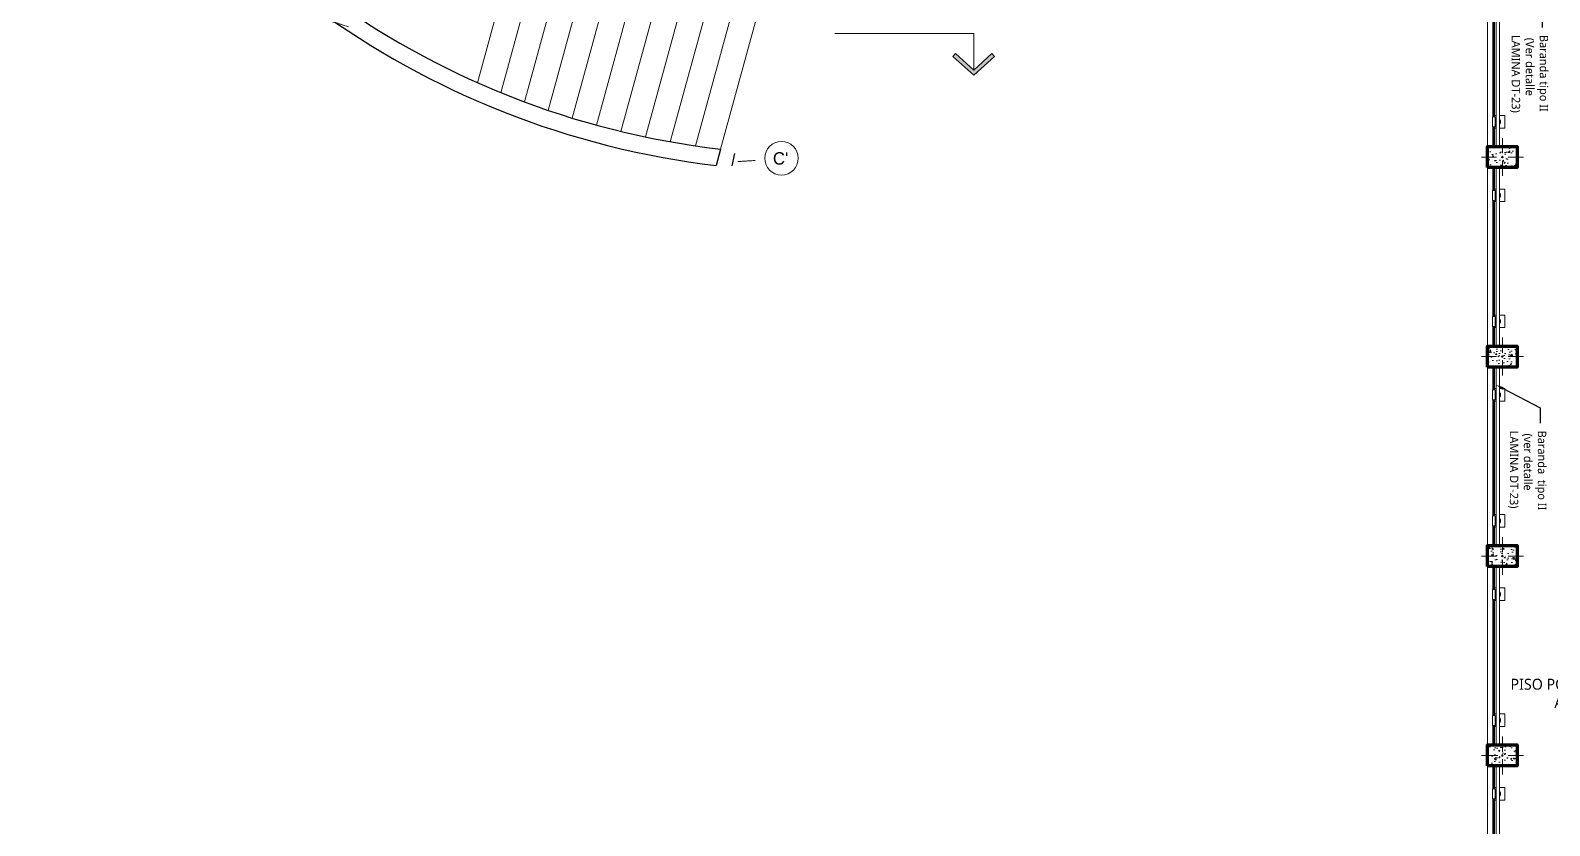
# Model space of a CAD drawing. Header units: millimetres. Extents: x 1 to 121, y 0 to 90.
# Drawn here: x 76.53 to 94.61, y 47.8 to 57.27 of the extents above; entities that cross this region are included whole.
import ezdxf
from ezdxf import colors
from ezdxf.entities.mleader import LeaderData, LeaderLine
from ezdxf.math import Vec2, Vec3

# ---------------------------------------------------------------- set-up
doc = ezdxf.new("R2010")
doc.units = ezdxf.units.MM
doc.linetypes.add('Dot & Dashed', pattern=[0.670277762413025, 0.352777767181396, -0.176388883590699, 0, -0.14111111164093])
for name, color, linetype, lineweight in [('A-FLOR-HRAL', 11, 'Continuous', 9), ('barandas tipo 1', 200, 'Continuous', 20), ('COLUMNAS 50', 32, 'Continuous', 70), ('EJES', 1, 'Continuous', 13), ('ES-Acero', 12, 'Continuous', 13), ('GRAFO 0 BLANCO', 7, 'Continuous', 0), ('GRAFO01', 7, 'Continuous', 0), ('Letras El', 9, 'Continuous', 5), ('letras sr', 7, 'Continuous', 5), ('linea 001', 252, 'Continuous', 0)]:
    doc.layers.add(name, color=color, linetype=linetype, lineweight=lineweight)
doc.layers.add('Terreno & Paisaje - Terrenos_Pen_No__169', color=7, linetype='Continuous', lineweight=13, true_color=0x68b353)
doc.layers.add('TEXT', color=7, linetype='Continuous')
doc.styles.add('Generales', font='trebuc.ttf', dxfattribs={"height": 0.1})
doc.styles.add('Santa Rosa 1 50', font='trebuc.ttf')
doc.styles.add('SEYMAR', font='GOTHIC.TTF', dxfattribs={"height": 0.05})

# ---------------------------------------------------------------- blocks, each defined once
blk = doc.blocks.new('columna pasillos')
at = {"layer": 'GRAFO 0 BLANCO'}
h = blk.add_hatch(dxfattribs=at)
h.set_pattern_fill('AR-CONC', color=256, scale=0.02399999999999999, angle=-90.00000079175783)
h.set_pattern_definition([(319.9999992082422, (0, 0), (-0.01506051477462154, -0.1721424436160628), [0.01799999999999999, -0.1979999999999999]), (264.9999992082422, (0, 0), (0.1805261125481726, 0.03330031757246919), [0.01439999999999999, -0.1583999999999999]), (10.45144366824218, (-0.001255042758233223, -0.01434520342265684), (0.1654655959138421, -0.1388421255010397), [0.01529764607999999, -0.1682741068799999]), (316.1841992082421, (0.04799999999999998, -6.63301485462505e-10), (-0.03972463092985215, -0.2561379188122313), [0.02699999999999999, -0.2969999999999999]), (6.635634698242177, (0.0446896060250406, -0.02134481941755587), (0.2337884610860787, -0.2243188701924863), [0.02294648207999999, -0.2524113023999999]), (261.1841631982422, (0.04799999999999998, -6.63301485462505e-10), (0.2337884609649843, -0.224318870043817), [0.02159999999999999, -0.2376000002399999]), (290.9999992082422, (0.03599999966834924, -0.0240000004974761), (-0.09662853573932795, -0.1432576911731422), [0.01799999999999999, -0.1979999999999999]), (235.9999992082422, (0.03599999966834924, -0.0240000004974761), (0.1740360100042875, -0.0583956820661451), [0.0144, -0.1584]), (341.4514439482422, (0.02794762174337869, -0.03593814134620205), (0.07740747388692112, -0.2016533714848699), [0.0152976456, -0.1682741068799999]), (307.4999992082422, (0, 0), (0.07989452487918647, -0.002918366380194698), [0, -0.15648, 0, -0.1608, 0, -0.1589999999999999]), (277.4999992082422, (0, 0), (0.09465880997929434, -0.063136690294185), [0, -0.09167999999999997, 0, -0.15288, 0, -0.06059999999999998]), (237.4999992082422, (7.39581156290693e-10, 0.05351999999999998), (-0.005413170986677214, -0.1281173846065747), [0, -0.05999999999999998, 0, -0.1871999999999999, 0, -0.2483999999999999]), (227.4999992082422, (1.071231899021946e-09, 0.07751999999999996), (0.02402519382561498, -0.1399646809741716), [0, -0.07799999999999999, 0, -0.12432, 0, -0.1763999999999999])])
h.paths.add_polyline_path([(-235.5346923206634, 35.02399061012053), (-235.7846922043217, 35.02399061004231), (-235.7846918552657, 34.67399061008165), (-235.5346919716073, 34.67399061016009)])
h.paths.add_polyline_path([(-235.6509782994193, 34.84899061014031, -1), (-235.6684059762088, 34.84899061014031, -1)], flags=16)
at = {"layer": 'COLUMNAS 50', "color": 1, "linetype": 'Continuous', "lineweight": 9}
for p, q in [((-235.659692137814, 35.09899060864817), (-235.659692137814, 34.9189906086481)), ((-235.7046921628762, 34.84899061014031), (-235.8846921628762, 34.84899061014031)), ((-235.659692137814, 34.77899066027092), (-235.659692137814, 34.59899066027086)), ((-235.6146921127519, 34.84899061014031), (-235.4346921127519, 34.84899061014031))]:
    blk.add_line(p, q, dxfattribs=at)
at = {"layer": 'COLUMNAS 50', "linetype": 'Continuous'}
blk.add_lwpolyline([(-235.7846922043217, 35.02399061004231), (-235.5346923206634, 35.02399061012053), (-235.5346919716073, 34.67399061016009), (-235.7846918552657, 34.67399061008165)], close=True, dxfattribs=at)
at = {"layer": 'COLUMNAS 50', "color": 1, "linetype": 'Continuous', "lineweight": 9}
blk.add_circle((-235.659692137814, 34.84899061014031), 0.0087138383947443, dxfattribs=at)
blk.add_point((-235.659692137814, 34.84899061014031), dxfattribs=at)
blk = doc.blocks.new('Barandilla - 50 x 12mm-V31-Nivel 2')
at = {"layer": 'A-FLOR-HRAL'}
for p, q in [((-26.70546724973731, 93.00350822437645), (-88.00000000000932, 93.00350822438354)), ((-88.00000000000932, 93.00350822438354), (-88.00000000001796, 18.21820814453502)), ((-88.00000000001796, 18.21820814453502), (-88.0000000000266, -56.56709193536628)), ((34.14173290303832, 93.00350822436941), (13.15374847461895, 93.00350822437184)), ((24.92408932763253, 2.559974571989083), (25.07591067237265, 33.55960280011573)), ((27.00000000001878, 79.3610483492223), (57.00000000001877, 79.36104834921883)), ((27.00000000001878, 79.3610483492223), (27.00000000000502, -39.6355106011893)), ((57.00000000001877, 79.36104834921883), (57.00000000000501, -39.63551060119276)), ((-88.0000000000266, -56.56709193536628), (-26.65750024671136, -56.56709193537097)), ((13.10578147159808, -56.56709193537402), (34.1417329030423, -56.56709193537563)), ((57.00000000000501, -39.63551060119276), (27.00000000000502, -39.6355106011893))]:
    blk.add_line(p, q, dxfattribs=at)
for centre, radius, start, end in [((-0.5706645103747868, 18.18502156444442), 39.42902882610482, 144.0345375688887, 215.4042522977512), ((-19.28840541889522, -77.8210498320877), 119.8909601388826, 93.54235803361223, 96.3186679859427), ((-18.34714648741117, 114.3698242009999), 119.8909601388826, 285.3265244777574, 291.1568047317177), ((-19.28840541889522, -77.8210498320877), 119.8909601388825, 68.28198513490644, 74.19628305790678), ((-18.34714648741117, 114.3698242009999), 119.8909601388826, 263.1201218806851, 266.0112239899079)]:
    blk.add_arc(centre, radius, start, end, dxfattribs=at)
blk = doc.blocks.new('Barandilla - 50 x 12mm-V8-Nivel 2')
at = {"layer": 'A-FLOR-HRAL'}
for p, q in [((-26.77585938754871, 93.00350822437646), (-88.00000000000932, 93.00350822438354)), ((-88.00000000000932, 93.00350822438354), (-88.00000000001796, 18.21820814453502)), ((-88.00000000001796, 18.21820814453502), (-88.0000000000266, -56.56709193536628)), ((34.14173290304679, 93.00350822436941), (13.22414061245579, 93.00350822437183)), ((24.92408932763253, 2.559974571989083), (25.07591067237265, 33.55960280011573)), ((27.00000000001878, 79.3610483492223), (57.00000000001877, 79.36104834921883)), ((27.00000000001878, 79.3610483492223), (27.00000000000502, -39.6355106011893)), ((57.00000000001877, 79.36104834921883), (57.00000000000501, -39.63551060119276)), ((-88.0000000000266, -56.56709193536628), (-26.77585938754689, -56.56709193537096)), ((13.22414061245902, -56.56709193537402), (34.14173290305077, -56.56709193537563)), ((57.00000000000501, -39.63551060119276), (27.00000000000502, -39.6355106011893))]:
    blk.add_line(p, q, dxfattribs=at)
for centre, radius, start, end in [((-0.5706645103747868, 18.18502156444442), 39.42902882610482, 144.0345375688887, 215.4042522977512), ((-19.28840541889522, -77.8210498320877), 119.8909601388826, 93.58403373800627, 96.3186679859427), ((-18.34714648741117, 114.3698242009999), 119.8909601388826, 285.3761058525774, 291.1568047317177), ((-19.28840541889522, -77.8210498320877), 119.8909601388825, 68.28198513490644, 74.15247126397308), ((-18.34714648741117, 114.3698242009999), 119.8909601388826, 263.1201218806851, 265.9624964592715)]:
    blk.add_arc(centre, radius, start, end, dxfattribs=at)
blk = doc.blocks.new('Barandilla - Barandilla-594816-Nivel 2')
at = {"layer": 'A-FLOR-HRAL'}
for p, q in [((109974.0837332689, 63091.26284031355), (109974.0837332689, 62818.39850471712)), ((109982.0837332689, 63091.26284031355), (109982.0837332689, 62818.39850471712)), ((109983.6437332689, 63091.26284031355), (109983.6437332689, 62818.39850471712)), ((109991.6037332688, 63091.26284031355), (109991.6037332688, 62818.39850471712)), ((110012.5213255596, 63091.26284031363), (110012.5213255596, 60966.26314791838)), ((110052.5213255596, 60966.26314791838), (110052.5213255596, 63091.26284031363)), ((109974.0837332689, 62699.40194576671), (109974.0837332689, 61318.39850471711)), ((109982.0837332689, 62699.40194576671), (109982.0837332689, 61318.39850471711)), ((109983.6437332689, 62699.40194576671), (109983.6437332689, 61318.39850471711)), ((109991.6037332688, 62699.4019457667), (109991.6037332688, 61318.39850471711)), ((109974.0837332689, 61199.40194576671), (109974.0837332689, 60966.2631479183)), ((109982.0837332689, 61199.40194576671), (109982.0837332689, 60966.2631479183)), ((109983.6437332689, 61199.40194576671), (109983.6437332689, 60966.2631479183)), ((109991.6037332688, 61199.4019457667), (109991.6037332688, 60966.2631479183))]:
    blk.add_line(p, q, dxfattribs=at)
at = {"rotation": 180}
for name, p in [('Barandilla - 50 x 12mm-V8-Nivel 2', (110025.7454661719, 62778.76299411592)), ('Barandilla - 50 x 12mm-V31-Nivel 2', (110025.7454661719, 61278.76299411592))]:
    blk.add_blockref(name, p, dxfattribs=at)
blk = doc.blocks.new('Barandilla - Barandilla-594866-Nivel 2')
at = {"layer": 'A-FLOR-HRAL'}
for p, q in [((109974.0837332688, 65466.26372420209), (109974.0837332688, 65193.39879285901)), ((109982.0837332688, 65466.26372420209), (109982.0837332688, 65193.39879285901)), ((109983.6437332687, 65466.26372420209), (109983.6437332687, 65193.39879285901)), ((109991.6037332687, 65466.26372420209), (109991.6037332687, 65193.39879285901)), ((110012.5213255595, 65466.26372420217), (110012.5213255595, 63341.26284031363)), ((110052.5213255595, 63341.26284031363), (110052.5213255595, 65466.26372420217)), ((109974.0837332688, 65074.40223390861), (109974.0837332688, 63693.39879285901)), ((109982.0837332688, 65074.40223390861), (109982.0837332688, 63693.39879285901)), ((109983.6437332687, 65074.40223390861), (109983.6437332687, 63693.39879285901)), ((109991.6037332687, 65074.40223390859), (109991.6037332687, 63693.39879285901)), ((109974.0837332688, 63574.40223390861), (109974.0837332688, 63341.26284031355)), ((109982.0837332688, 63574.40223390861), (109982.0837332688, 63341.26284031355)), ((109983.6437332687, 63574.40223390861), (109983.6437332687, 63341.26284031355)), ((109991.6037332687, 63574.4022339086), (109991.6037332687, 63341.26284031355))]:
    blk.add_line(p, q, dxfattribs=at)
at = {"rotation": 180}
for name, p in [('Barandilla - 50 x 12mm-V8-Nivel 2', (110025.7454661718, 65153.76328225782)), ('Barandilla - 50 x 12mm-V31-Nivel 2', (110025.7454661718, 63653.76328225782))]:
    blk.add_blockref(name, p, dxfattribs=at)
blk = doc.blocks.new('Barandilla - Barandilla-594911-Nivel 2')
at = {"layer": 'A-FLOR-HRAL'}
for p, q in [((109974.0837331903, 67841.26367045574), (109974.0837331903, 67568.39920793011)), ((109982.0837331903, 67841.26367045574), (109982.0837331903, 67568.39920793011)), ((109983.6437331903, 67841.26367045574), (109983.6437331903, 67568.39920793011)), ((109991.6037331903, 67841.26367045574), (109991.6037331903, 67568.39920793011)), ((110012.521325481, 67841.26367045582), (110012.521325481, 65716.26372420217)), ((110052.521325481, 65716.26372420217), (110052.521325481, 67841.26367045582)), ((109974.0837331903, 67449.4026489797), (109974.0837331903, 66068.39920793011)), ((109982.0837331903, 67449.4026489797), (109982.0837331903, 66068.39920793011)), ((109983.6437331903, 67449.4026489797), (109983.6437331903, 66068.39920793011)), ((109991.6037331903, 67449.4026489797), (109991.6037331903, 66068.39920793011)), ((109974.0837331903, 65949.4026489797), (109974.0837331903, 65716.2637242021)), ((109982.0837331903, 65949.4026489797), (109982.0837331903, 65716.2637242021)), ((109983.6437331903, 65949.4026489797), (109983.6437331903, 65716.2637242021)), ((109991.6037331903, 65949.4026489797), (109991.6037331903, 65716.2637242021))]:
    blk.add_line(p, q, dxfattribs=at)
at = {"rotation": 180}
for name, p in [('Barandilla - 50 x 12mm-V8-Nivel 2', (110025.7454660933, 67528.76369732892)), ('Barandilla - 50 x 12mm-V31-Nivel 2', (110025.7454660933, 66028.76369732892))]:
    blk.add_blockref(name, p, dxfattribs=at)
blk = doc.blocks.new('Barandilla - Barandilla-594959-Nivel 2')
at = {"layer": 'A-FLOR-HRAL'}
for p, q in [((109974.0837331905, 70216.2637656953), (109974.0837331905, 69943.39922867672)), ((109982.0837331905, 70216.2637656953), (109982.0837331905, 69943.39922867672)), ((109983.6437331905, 70216.2637656953), (109983.6437331905, 69943.39922867672)), ((109991.6037331905, 70216.2637656953), (109991.6037331905, 69943.39922867672)), ((110012.5213254813, 70216.26376569539), (110012.5213254813, 68091.26367045582)), ((110052.5213254812, 68091.26367045582), (110052.5213254812, 70216.26376569539)), ((109974.0837331905, 69824.4026697263), (109974.0837331905, 68443.39922867672)), ((109982.0837331905, 69824.4026697263), (109982.0837331905, 68443.39922867672)), ((109983.6437331905, 69824.4026697263), (109983.6437331905, 68443.39922867672)), ((109991.6037331905, 69824.40266972629), (109991.6037331905, 68443.39922867672)), ((109974.0837331905, 68324.4026697263), (109974.0837331905, 68091.26367045574)), ((109982.0837331905, 68324.4026697263), (109982.0837331905, 68091.26367045574)), ((109983.6437331905, 68324.4026697263), (109983.6437331905, 68091.26367045574)), ((109991.6037331905, 68324.4026697263), (109991.6037331905, 68091.26367045574))]:
    blk.add_line(p, q, dxfattribs=at)
at = {"rotation": 180}
for name, p in [('Barandilla - 50 x 12mm-V8-Nivel 2', (110025.7454660936, 69903.76371807551)), ('Barandilla - 50 x 12mm-V31-Nivel 2', (110025.7454660936, 68403.76371807553))]:
    blk.add_blockref(name, p, dxfattribs=at)
blk = doc.blocks.new('Barandilla - Barandilla-595007-Nivel 2')
at = {"layer": 'A-FLOR-HRAL'}
for p, q in [((109974.0837331904, 72591.26363556115), (109974.0837331904, 72318.3992112294)), ((109982.0837331904, 72591.26363556115), (109982.0837331904, 72318.3992112294)), ((109983.6437331904, 72591.26363556115), (109983.6437331904, 72318.3992112294)), ((109991.6037331904, 72591.26363556115), (109991.6037331904, 72318.3992112294)), ((110012.5213254812, 72591.26363556123), (110012.5213254812, 70466.26376569539)), ((110052.5213254811, 70466.26376569539), (110052.5213254811, 72591.26363556123)), ((109974.0837331904, 72199.40265227901), (109974.0837331904, 70818.39921122942)), ((109982.0837331904, 72199.40265227901), (109982.0837331904, 70818.39921122942)), ((109983.6437331904, 72199.40265227901), (109983.6437331904, 70818.39921122942)), ((109991.6037331904, 72199.402652279), (109991.6037331904, 70818.39921122942)), ((109974.0837331904, 70699.40265227901), (109974.0837331904, 70466.2637656953)), ((109982.0837331904, 70699.40265227901), (109982.0837331904, 70466.2637656953)), ((109983.6437331904, 70699.40265227901), (109983.6437331904, 70466.2637656953)), ((109991.6037331904, 70699.40265227901), (109991.6037331904, 70466.2637656953))]:
    blk.add_line(p, q, dxfattribs=at)
at = {"rotation": 180}
for name, p in [('Barandilla - 50 x 12mm-V8-Nivel 2', (110025.7454660935, 72278.76370062822)), ('Barandilla - 50 x 12mm-V31-Nivel 2', (110025.7454660935, 70778.76370062823))]:
    blk.add_blockref(name, p, dxfattribs=at)
blk = doc.blocks.new('verde')
at = {"layer": 'ES-Acero', "true_color": 0x139b48}
h = blk.add_hatch(color=114, dxfattribs=at)
h.dxf.hatch_style = 1
h.paths.add_polyline_path([(2620.129147124656, 1945.169495782249), (2620.11575471157, 1945.184349848081), (2620.022450918113, 1945.100227227476), (2619.929147124657, 1945.184349848081), (2619.915754711571, 1945.169495782249), (2620.022450918113, 1945.073298573428)])
at = {"layer": 'ES-Acero', "color": 112}
blk.add_lwpolyline([(2620.731353600055, 1945.286762900452), (2620.022450918113, 1945.286762900452), (2620.022450918113, 1945.100227227476)], dxfattribs=at)
at = {"layer": 'ES-Acero', "color": 114, "true_color": 0x139b48}
blk.add_lwpolyline([(2620.129147124656, 1945.169495782249), (2620.11575471157, 1945.184349848081), (2620.022450918113, 1945.100227227476), (2619.929147124657, 1945.184349848081), (2619.915754711571, 1945.169495782249), (2620.022450918113, 1945.073298573428)], close=True, dxfattribs=at)
blk = doc.blocks.new('FGFGGF')
at = {"color": 4, "lineweight": 0, "elevation": -2.486337311843933e-10}
for points in [[(3.204905845225312, -12.01412008736224), (2.306182983432564, -15.2987712549367)], [(2.584674328041842, -15.41768232659964), (3.477628250255748, -12.15411547202916)], [(3.75417519655366, -12.28013292815899), (2.865622758998995, -15.52761324221389)], [(3.149004454322721, -15.62865106633009), (4.034461113090856, -12.39248520062915)], [(4.318426933544288, -12.49138816496747), (3.434802667017777, -15.72085700584147)], [(3.723007488066571, -15.80426727621862), (4.606038125013583, -12.57696803197109)], [(4.897283567731392, -12.64926544215314), (4.013615707896292, -15.87889360779848)], [(4.306630771786104, -15.94472340878131), (5.19217519934864, -12.70823676580176)], [(5.490748396908202, -12.75375270694644), (4.6020628277426, -16.001719590245)], [(4.899928868415941, -16.04982004747369), (5.793063125393473, -12.78559410564185)], [(6.099205941531181, -12.80344461447385), (5.200252971720715, -16.08893678053616)]]:
    blk.add_lwpolyline(points, dxfattribs=at)
at = {"elevation": -2.486337311843933e-10}
blk.add_lwpolyline([(5.200252971720602, -16.08893678053623), (5.146860198865852, -16.28407661858159)], dxfattribs=at)
for radius, start, end in [(9.884999999999934, 203.5878323806601, 263.4568533059568), (10.08500000000012, 204.3345659315656, 263.2818209129596)]:
    blk.add_arc((6.326662489009323, -6.268324447317809), radius, start, end)
at = {"layer": 'EJES', "color": 1}
blk.add_circle((5.925130217291553, -16.19810907916225), 0.2000000000000114, dxfattribs=at)
at = {"layer": 'EJES', "linetype": 'Dot & Dashed'}
blk.add_arc((4.924239348717038, -6.31388733295671), 9.93500000000003, 272.7747905267852, 273.972630081841, dxfattribs=at)
at = {"layer": 'ES-Acero', "xscale": -2.331854708011948, "yscale": 2.331854708011948, "zscale": 2.331854708011948}
blk.add_blockref('verde', (6117.72419941133, -4550.83895964113), dxfattribs=at)
at = {"layer": 'TEXT', "insert": (5.913976198257842, -16.20152002106533), "char_height": 0.1484379263495198, "width": 0.2708191956776553, "attachment_point": 5, "style": 'SEYMAR'}
blk.add_mtext("{\\fBankGothic Lt BT|b0|i0|c0|p34;C'}", dxfattribs=at)

msp = doc.modelspace()

# ---------------------------------------------------------------- hatches: boundary and pattern name
at = {"layer": 'Terreno & Paisaje - Terrenos_Pen_No__169', "linetype": 'Continuous'}
h = msp.add_hatch(dxfattribs=at)
h.set_pattern_fill('CROSS', color=256, scale=0.017, style=0)
h.set_pattern_definition([(0, (-259.5558532284828, 2.519096636076462), (0.10795, 0.10795), [0.053975, -0.161925]), (90, (-259.5288657284827, 2.492109136076465), (-0.10795, 0.10795), [0.053975, -0.161925])])
edge = h.paths.add_edge_path()
edge.add_arc((75.0573379431457, 46.43626031950993), 12.07935097143821, 64.19528340642178, 118.3421414635843)
edge.add_arc((64.3203168959976, 65.65815275215375), 9.940932071534245, 275.3543878580169, 300.2135721556358, ccw=False)
edge.add_line((65.24796227452023, 55.76059727099763), (65.33554479097265, 55.37967031615768))
edge.add_arc((65.03632724128376, 67.92660558950176), 12.55050261525521, 271.3661227590218, 296.0802531503259)
edge.add_arc((76.26103259814901, 44.7069421171124), 13.24023007405156, 72.16802956750848, 115.5338844304062, ccw=False)

# ---------------------------------------------------------------- linework, layer by layer
at = {"lineweight": -3}
msp.add_line((84.8812365289796, 55.65664797404932), (84.91510092215546, 55.80393604811364), dxfattribs=at)
at = {"layer": 'barandas tipo 1'}
for p, q in [((93.8740864616363, 58.01276119372639), (93.87408642294002, 55.87525989400552)), ((93.8740722500686, 55.63776132384635), (93.87408646147989, 53.51276196218078)), ((93.87408646155808, 53.26276122862097), (93.87408641039343, 51.13776201592708)), ((93.87408646155785, 50.88776128236734), (93.8740864103932, 48.76276206967344))]:
    msp.add_line(p, q, dxfattribs=at)
at = {"layer": 'GRAFO 0 BLANCO'}
msp.add_line((93.87418723683743, 36.86276174235297), (93.87408646155811, 65.16276217376114), dxfattribs=at)
at = {"layer": 'GRAFO01'}
msp.add_line((93.87408646155811, 58.26276192728619), (93.8741872368374, 36.86276174976036), dxfattribs=at)
at = {"layer": 'linea 001'}
msp.add_arc((76.26103259841629, 44.70694211851477), 13.24023007263472, 72.16802956675113, 115.5338844316302, dxfattribs=at)

# ---------------------------------------------------------------- block references
at = {"color": 5}
msp.add_blockref('FGFGGF', (79.54484364052189, 71.9467858146445), dxfattribs=at)
at = {"layer": 'A-FLOR-HRAL', "xscale": 0.001, "yscale": 0.001, "zscale": 0.001}
for name in ['Barandilla - Barandilla-595007-Nivel 2', 'Barandilla - Barandilla-594959-Nivel 2', 'Barandilla - Barandilla-594911-Nivel 2', 'Barandilla - Barandilla-594866-Nivel 2', 'Barandilla - Barandilla-594816-Nivel 2']:
    msp.add_blockref(name, (-16.03684308908493, -14.57850089386793), dxfattribs=at)
at = {"layer": 'COLUMNAS 50', "rotation": 89.99999999999999}
for p in [(128.8980770716004, 291.4224543780837), (128.8980770716004, 291.4224543780837), (128.8980770716005, 289.0474542828441), (128.8980770716005, 289.0474542828441), (128.8980770716003, 286.6724543365905), (128.8980770716003, 286.6724543365905), (128.8980770716787, 284.2974534527019), (128.8980770716787, 284.2974534527019)]:
    msp.add_blockref('columna pasillos', p, dxfattribs=at)

# ---------------------------------------------------------------- texts
at = {"layer": 'letras sr', "insert": (93.6301232544954, 49.88454822177818), "char_height": 0.15884, "attachment_point": 1, "style": 'Santa Rosa 1 50'}
msp.add_mtext_dynamic_manual_height_columns('\\pxqc;{\\fSwis721 Ex BT|b1|i0|c0|p34;\\H1.25913x;\\LPASILLO\\P\\fTrebuchet MS|b0|i0|c0|p34;\\H0.65x;\\lPISO PORCELANATO 60x60CM\\PANTIDESLIZANTE}', width=3.443884247384744, gutter_width=1, heights=[0], dxfattribs=at)

# ---------------------------------------------------------------- leaders
at = {"layer": 'Letras El'}
ml = msp.add_multileader_mtext('Standard', dxfattribs=at)
ml.set_content('{\\H0.86957x;Baranda tipo II\\P (Ver detalle\\PLAMINA DT-23) } ', color=256, style='Generales')
ml.set_leader_properties()
ml.build(insert=Vec2(0, 0))
ml.multileader.update_dxf_attribs({"text_right_attachment_type": 6, "dogleg_length": 0.36, "arrow_head_size": 0.1})
ctx = ml.context
ctx.base_point, ctx.char_height, ctx.arrow_head_size, ctx.landing_gap_size, ctx.plane_origin, ctx.plane_x_axis, ctx.plane_y_axis = Vec3(94.52201249790525, 57.30657070609726), 0.115, 0.1, 0.09, Vec3(94.7050821308859, 57.81462821925608), Vec3(-4.286263797015736e-16, -1), Vec3(1, -4.286263797015736e-16)
ctx.right_attachment = 6
notes = []
notes.append((ctx, [(0, (1, 1, 0), (94.52201249790525, 57.48918807622907), (-4.286263797015737e-16, -1), 0.1826173701318089, [(0, [(93.9793847625715, 57.75134457742695)], 0, [])])]))
ctx.mtext.insert, ctx.mtext.text_direction, ctx.mtext.rotation, ctx.mtext.flow_direction = Vec3(94.59392335157528, 57.21657070609726), Vec3(-4.286263797015736e-16, -1), 4.71238898038469, 5
ml = msp.add_multileader_mtext('Standard', dxfattribs=at)
ml.set_content('{\\H0.86957x;Baranda  tipo II\\P (ver detalle\\PLAMINA DT-23)} ', color=256, style='Generales')
ml.set_leader_properties()
ml.build(insert=Vec2(0, 0))
ml.multileader.update_dxf_attribs({"text_right_attachment_type": 6, "dogleg_length": 0.36, "arrow_head_size": 0.1})
ctx = ml.context
ctx.base_point, ctx.char_height, ctx.arrow_head_size, ctx.landing_gap_size, ctx.plane_origin, ctx.plane_x_axis, ctx.plane_y_axis = Vec3(94.49988332094813, 52.59540727541884), 0.115, 0.1, 0.09, Vec3(94.1744696504283, 53.43652991732673), Vec3(-1.83697019872103e-16, -1), Vec3(1, -1.83697019872103e-16)
ctx.right_attachment = 6
notes.append((ctx, [(0, (1, 1, 0), (94.49988332094813, 52.77802464555065), (-1.83697019872103e-16, -1), 0.1826173701318089, [(0, [(93.97026416221618, 53.05209199368054)], 0, [])])]))
ctx.mtext.insert, ctx.mtext.text_direction, ctx.mtext.rotation, ctx.mtext.flow_direction = Vec3(94.57179417461816, 52.50540727541884), Vec3(-1.83697019872103e-16, -1), 4.71238898038469, 5
for ctx, leaders in notes:
    for number, flags, end, landing, length, lines in leaders:
        leader = LeaderData()
        leader.index, (leader.has_last_leader_line, leader.has_dogleg_vector, leader.attachment_direction) = number, flags
        leader.last_leader_point, leader.dogleg_vector, leader.dogleg_length = Vec3(end), Vec3(landing), length
        for number, points, colour, breaks in lines:
            line = LeaderLine()
            line.index, line.vertices, line.color, line.breaks = number, Vec3.list(points), colors.encode_raw_color(colour), breaks
            leader.lines.append(line)
        ctx.leaders.append(leader)

doc.saveas('drawing.dxf')
